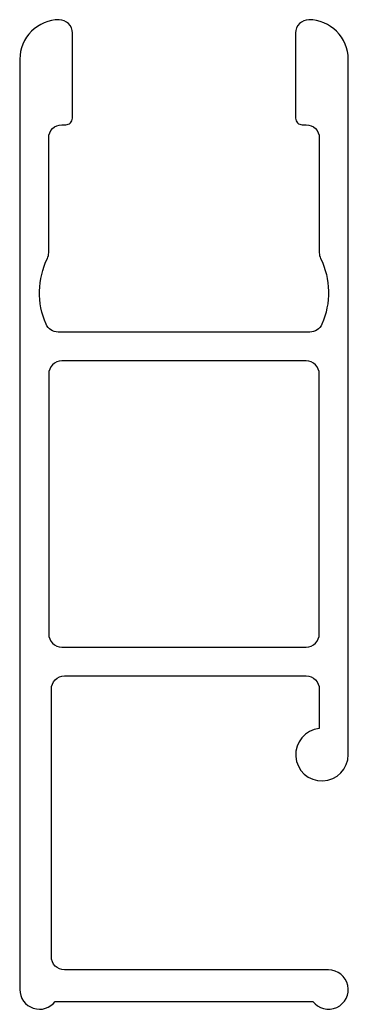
# Model space of a CAD drawing. Extents: x 947.2 to 959.7, y -14.1 to 23.6.
import ezdxf

# ---------------------------------------------------------------- set-up
doc = ezdxf.new("R2010")
doc.units = 0
doc.header["$LTSCALE"] = 15
doc.layers.get('0').update_dxf_attribs({"linetype": 'CONTINUOUS'})

msp = doc.modelspace()

# ---------------------------------------------------------------- linework, layer by layer
msp.add_lwpolyline([(958.623, 14.723, 0.113237), (958.673, 14.505, -0.219042), (958.722, 11.997, -0.298217), (958.264, 11.697), (948.681, 11.697, -0.298217), (948.223, 11.997, -0.219042), (948.273, 14.505, 0.113237), (948.323, 14.723), (948.323, 19.097, -0.414214), (948.823, 19.597), (948.973, 19.597, 0.414214), (949.223, 19.847), (949.223, 23.097, 0.414214), (948.723, 23.597, 0.414214), (947.223, 22.097), (947.223, -13.353, 0.720759), (948.573, -13.803), (958.373, -13.803, 1.618034), (958.973, -12.603), (948.923, -12.603, -0.414214), (948.423, -12.103), (948.423, -1.903, -0.414214), (948.923, -1.403), (958.123, -1.403, -0.414214), (958.623, -1.903), (958.623, -3.408, 2.252934), (959.723, -4.403), (959.723, 22.097, 0.414214), (958.223, 23.597, 0.414214), (957.723, 23.097), (957.723, 19.847, 0.414214), (957.973, 19.597), (958.123, 19.597, -0.414214), (958.623, 19.097)], format="xyb", close=True)
at = {"flags": 128}
msp.add_lwpolyline([(948.323, 10.097), (948.323, 0.197, 0.414214), (948.823, -0.303), (958.123, -0.303, 0.414214), (958.623, 0.197), (958.623, 10.097, 0.414214), (958.123, 10.597), (948.823, 10.597, 0.414214)], format="xyb", close=True, dxfattribs=at)

doc.saveas('drawing.dxf')
